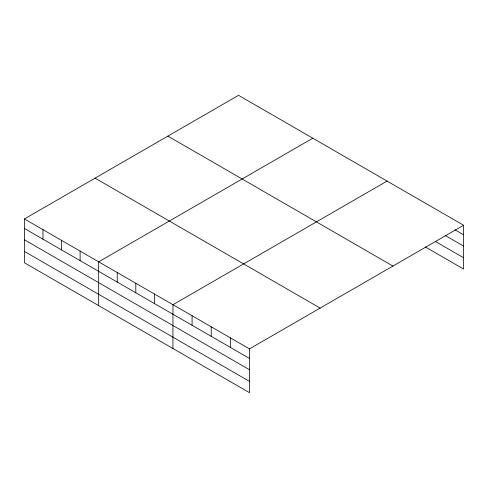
<?xml version="1.0" encoding="UTF-8"?>
<svg xmlns="http://www.w3.org/2000/svg" width="488" height="488" viewBox="0 0 488 488"><rect width="100%" height="100%" fill="white"/><g stroke="black" fill="none" stroke-linecap="round" stroke-linejoin="round"><path stroke-width="0.73" d="M24.4 218.947L249.472 348.889L249.472 392.675L24.4 262.733L24.4 218.947L238.528 95.325L463.6 225.267L463.6 269.053L425.335 246.965M312.802 138.202L98.674 261.83L98.674 305.616M387.075 181.085L172.947 304.713L172.947 348.499M249.472 348.889L463.6 225.267M455.023 229.836L463.6 234.789M445.129 235.429L463.6 246.092M435.235 241.365L463.6 257.743M167.866 136.115L392.938 266.064M95.062 178.15L320.134 308.093M24.4 228.469L249.472 358.412M24.4 239.773L249.472 369.721M24.4 251.424L249.472 381.372M230.342 337.849L230.342 347.365M211.213 326.801L211.213 336.324M192.077 315.754L192.077 325.276M154.379 293.989L154.379 303.512M135.81 283.272L135.81 292.788M117.242 272.548L117.242 282.07M80.105 251.106L80.105 260.629M61.537 240.389L61.537 249.905M42.968 229.665L42.968 239.187"/></g></svg>
